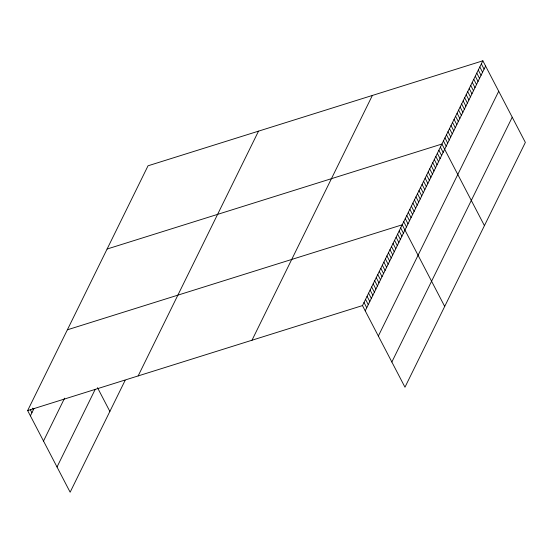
<?xml version="1.0" encoding="UTF-8"?>
<svg xmlns="http://www.w3.org/2000/svg" width="553" height="553" viewBox="0 0 553 553"><rect width="100%" height="100%" fill="white"/><g stroke="black" fill="none" stroke-linecap="round" stroke-linejoin="round"><path stroke-width="0.83" d="M125.144 380.353L70.141 492.198L27.65 410.575L148.031 165.796L482.859 60.802L525.35 142.425L404.969 387.204L362.485 305.581L482.859 60.802M30.394 415.842L34.058 408.39M43.507 441.038L64.59 398.167M57.021 467.002L95.22 389.333M138.146 375.929L258.521 131.151M251.988 340.233L372.363 95.448M365.222 310.848L485.603 66.07M378.342 336.044L498.716 91.266M391.856 362.008L512.23 117.229M107.102 249.023L441.93 144.029L484.421 225.645M67.376 329.802L402.204 224.801L444.695 306.424M27.65 410.575L362.485 305.581M481.345 63.885L484.089 69.153M479.831 66.968L482.569 72.236M478.31 70.051L481.055 75.319M476.797 73.127L479.541 78.395M475.283 76.21L478.02 81.478M473.762 79.293L476.506 84.561M472.248 82.376L474.992 87.644M470.734 85.459L473.472 90.727M469.221 88.542L471.958 93.81M467.7 91.625L470.444 96.893M466.186 94.708L468.93 99.975M464.672 97.791L467.409 103.058M463.151 100.874L465.896 106.141M461.637 103.957L464.382 109.224M460.124 107.04L462.861 112.307M458.603 110.116L461.347 115.383M457.089 113.199L459.833 118.466M455.575 116.282L458.319 121.549M454.061 119.365L456.799 124.632M452.541 122.448L455.285 127.715M451.027 125.531L453.771 130.798M449.513 128.614L452.25 133.881M447.992 131.697L450.736 136.964M446.478 134.78L449.223 140.047M444.965 137.863L447.702 143.13M443.451 140.946L446.188 146.213M440.402 147.133L443.147 152.4M438.875 150.236L441.619 155.504M437.347 153.347L440.091 158.614M435.819 156.451L438.564 161.718M434.292 159.561L437.036 164.829M432.764 162.665L435.508 167.932M431.236 165.776L433.981 171.043M429.709 168.879L432.453 174.147M428.181 171.99L430.925 177.257M426.653 175.094L429.398 180.361M425.126 178.204L427.87 183.472M423.598 181.308L426.335 186.575M422.07 184.412L424.808 189.679M420.543 187.522L423.28 192.79M419.015 190.626L421.752 195.893M417.487 193.737L420.225 199.004M415.96 196.84L418.697 202.108M414.432 199.951L417.169 205.218M412.904 203.055L415.642 208.322M411.377 206.165L414.114 211.433M409.849 209.269L412.586 214.536M408.314 212.38L411.059 217.647M406.787 215.483L409.531 220.751M405.259 218.587L408.003 223.854M403.731 221.698L406.476 226.965M400.676 227.912L403.42 233.179M399.148 231.016L401.893 236.283M397.621 234.126L400.365 239.394M396.093 237.23L398.837 242.497M394.565 240.341L397.31 245.608M393.038 243.444L395.782 248.712M391.51 246.548L394.254 251.815M389.983 249.659L392.727 254.926M388.455 252.762L391.199 258.03M386.927 255.873L389.671 261.14M385.4 258.977L388.144 264.244M383.872 262.087L386.616 267.355M382.344 265.191L385.088 270.458M380.817 268.302L383.561 273.569M379.289 271.405L382.033 276.673M377.761 274.516L380.505 279.783M376.234 277.62L378.971 282.887M374.706 280.724L377.443 285.991M373.178 283.834L375.916 289.101M371.651 286.938L374.388 292.205M370.123 290.049L372.86 295.316M368.595 293.152L371.333 298.42M367.068 296.263L369.805 301.53M365.54 299.367L368.277 304.634M364.012 302.477L366.75 307.745M97.501 387.667L109.867 411.425M32.662 408.128L33.45 409.628M30.353 409.725L31.922 412.738"/></g></svg>
